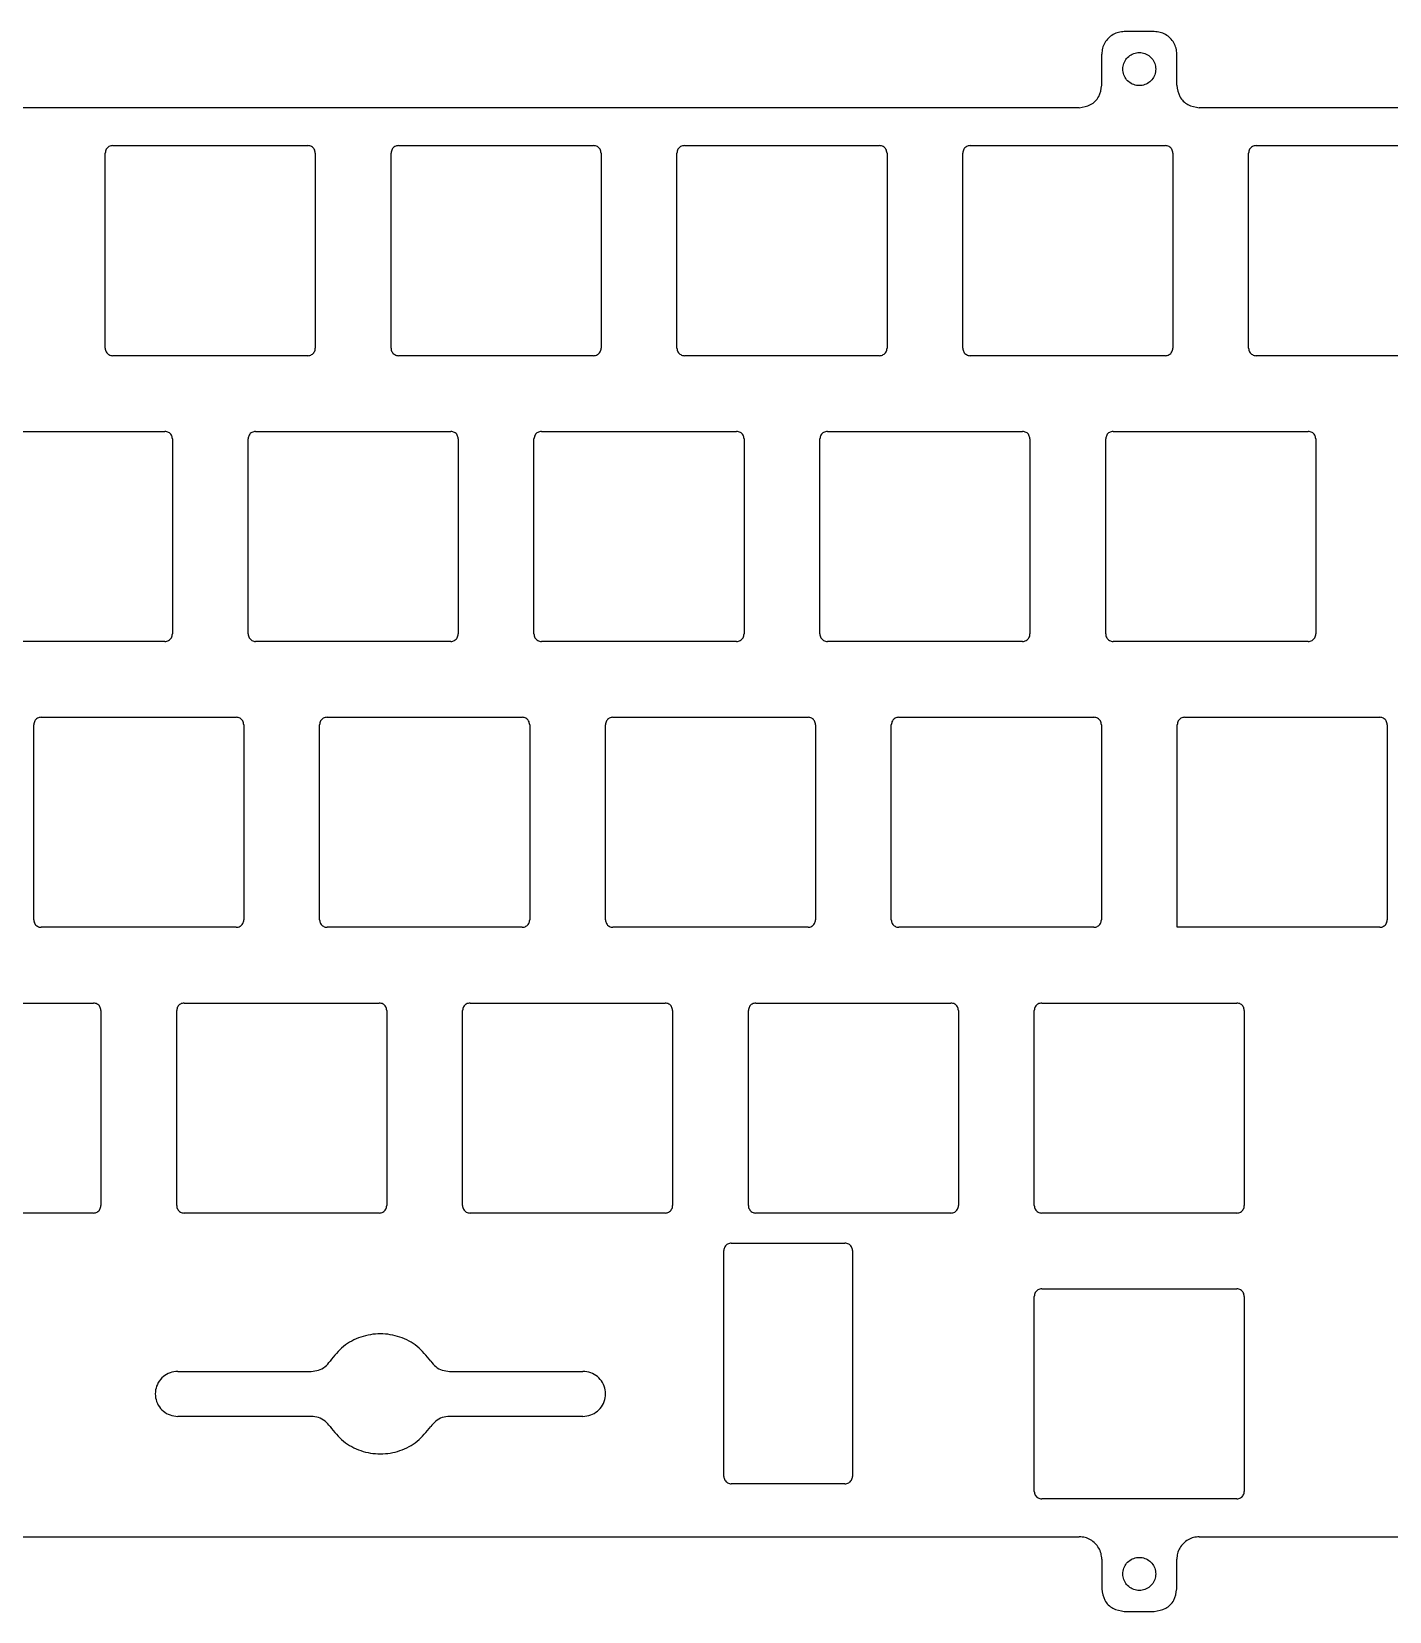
# Model space of a CAD drawing. Extents: x 0 to 305, y -146 to 105.
# Drawn here: x 150.2 to 240.6, y 0.1 to 105.4 of the extents above; entities that cross this region are included whole.
import ezdxf

# ---------------------------------------------------------------- set-up
doc = ezdxf.new("R2010")
doc.units = 0
doc.layers.add('Facebinder', color=7, linetype='CONTINUOUS')

msp = doc.modelspace()

# ---------------------------------------------------------------- linework, layer by layer
at = {"layer": 'Facebinder', "color": 7}
for points in [[(224.970633, 105.433871), (222.970635, 105.433871)], [(221.470633, 101.858848), (221.470633, 103.933869)], [(226.470633, 101.858848), (226.470633, 103.933869)], [(219.970634, 100.358873), (85.095164, 100.358873)], [(291.407626, 100.358873), (227.970632, 100.358873)], [(155.056649, 84.333169), (155.056649, 97.333865)], [(155.556648, 97.833848), (168.557645, 97.833848)], [(169.057647, 97.333865), (169.057647, 84.333169)], [(174.106645, 84.333169), (174.106645, 97.333865)], [(174.606644, 97.833848), (187.607641, 97.833848)], [(188.107643, 97.333865), (188.107643, 84.333169)], [(193.15664, 84.333169), (193.15664, 97.333865)], [(193.656639, 97.833848), (206.657637, 97.833848)], [(207.157638, 97.333865), (207.157638, 84.333169)], [(212.206636, 84.333169), (212.206636, 97.333865)], [(212.706635, 97.833848), (225.707633, 97.833848)], [(226.207634, 97.333865), (226.207634, 84.333169)], [(231.256632, 84.333169), (231.256632, 97.333865)], [(231.756631, 97.833848), (244.757628, 97.833848)], [(168.557645, 83.83316), (155.556648, 83.83316)], [(187.607641, 83.83316), (174.606644, 83.83316)], [(206.657637, 83.83316), (193.656639, 83.83316)], [(225.707633, 83.83316), (212.706635, 83.83316)], [(244.757628, 83.83316), (231.756631, 83.83316)], [(146.03165, 78.783853), (159.032648, 78.783853)], [(159.532649, 78.28387), (159.532649, 65.283174)], [(164.581647, 65.283174), (164.581647, 78.28387)], [(165.081646, 78.783853), (178.082643, 78.783853)], [(178.582645, 78.28387), (178.582645, 65.283174)], [(183.631642, 65.283174), (183.631642, 78.28387)], [(184.131641, 78.783853), (197.132639, 78.783853)], [(197.632641, 78.28387), (197.632641, 65.283174)], [(202.681638, 65.283174), (202.681638, 78.28387)], [(203.181637, 78.783853), (216.182635, 78.783853)], [(216.682636, 78.28387), (216.682636, 65.283174)], [(221.731634, 65.283174), (221.731634, 78.28387)], [(222.231633, 78.783853), (235.23263, 78.783853)], [(235.732632, 78.28387), (235.732632, 65.283174)], [(159.032648, 64.783164), (146.03165, 64.783164)], [(178.082643, 64.783164), (165.081646, 64.783164)], [(197.132639, 64.783164), (184.131641, 64.783164)], [(216.182635, 64.783164), (203.181637, 64.783164)], [(235.23263, 64.783164), (222.231633, 64.783164)], [(150.29465, 46.233178), (150.29465, 59.233874)], [(150.794649, 59.733857), (163.793646, 59.733857)], [(164.293648, 59.233874), (164.293648, 46.233178)], [(169.344646, 46.233178), (169.344646, 59.233874)], [(169.844645, 59.733857), (182.843642, 59.733857)], [(183.343644, 59.233874), (183.343644, 46.233178)], [(188.394641, 46.233178), (188.394641, 59.233874)], [(188.89464, 59.733857), (201.893638, 59.733857)], [(202.393639, 59.233874), (202.393639, 46.233178)], [(207.444637, 46.233178), (207.444637, 59.233874)], [(207.944636, 59.733857), (220.943633, 59.733857)], [(221.443635, 59.233874), (221.443635, 46.233178)], [(239.993629, 45.733169), (226.494633, 45.733169), (226.494633, 59.233874)], [(226.994632, 59.733857), (239.993629, 59.733857)], [(240.493631, 59.233874), (240.493631, 46.233178)], [(163.793646, 45.733169), (150.794649, 45.733169)], [(182.843642, 45.733169), (169.844645, 45.733169)], [(201.893638, 45.733169), (188.89464, 45.733169)], [(220.943633, 45.733169), (207.944636, 45.733169)], [(141.269651, 40.683861), (154.268648, 40.683861)], [(154.76865, 40.183878), (154.76865, 27.183077)], [(159.819648, 27.183077), (159.819648, 40.183878)], [(160.319647, 40.683861), (173.318644, 40.683861)], [(173.818646, 40.183878), (173.818646, 27.183077)], [(178.869644, 27.183077), (178.869644, 40.183878)], [(179.369642, 40.683861), (192.36864, 40.683861)], [(192.868641, 40.183878), (192.868641, 27.183077)], [(197.919639, 27.183077), (197.919639, 40.183878)], [(198.419638, 40.683861), (211.418636, 40.683861)], [(211.918637, 40.183878), (211.918637, 27.183077)], [(216.969635, 27.183077), (216.969635, 40.183878)], [(217.469634, 40.683861), (230.468631, 40.683861)], [(230.968633, 40.183878), (230.968633, 27.183077)], [(154.268648, 26.683067), (141.269651, 26.683067)], [(173.318644, 26.683067), (160.319647, 26.683067)], [(192.36864, 26.683067), (179.369642, 26.683067)], [(211.418636, 26.683067), (198.419638, 26.683067)], [(230.468631, 26.683067), (217.469634, 26.683067)], [(196.78264, 24.683267), (204.357638, 24.683267)], [(196.282639, 9.133179), (196.282639, 24.183284)], [(204.857637, 24.183284), (204.857637, 9.133179)], [(216.969635, 8.133187), (216.969635, 21.133883)], [(217.469634, 21.633866), (230.468631, 21.633866)], [(230.968633, 21.133883), (230.968633, 8.133187)], [(159.894647, 16.133179), (168.785645, 16.133179)], [(178.004644, 16.133179), (186.894642, 16.133179)], [(168.785645, 13.133176), (159.894647, 13.133176)], [(186.894642, 13.133176), (178.004644, 13.133176)], [(204.357638, 8.63317), (196.78264, 8.63317)], [(230.468631, 7.633177), (217.469634, 7.633177)], [(85.095164, 5.10818), (219.970634, 5.10818)], [(227.970632, 5.10818), (291.407626, 5.10818)], [(221.470633, 3.608178), (221.470633, 1.633169)], [(226.470633, 1.633169), (226.470633, 3.608178)], [(222.970635, 0.133194), (224.970633, 0.133194)]]:
    msp.add_lwpolyline(points, dxfattribs=at)
for points in [[(225.070632, 102.93385)], [(225.070632, 2.633188)]]:
    msp.add_lwpolyline(points, close=True, dxfattribs=at)
for points, knots in [([(222.970635, 105.433871), (222.839365, 105.423872), (222.577911, 105.403956), (222.212149, 105.246568), (221.897386, 105.007118), (221.657936, 104.692355), (221.500548, 104.326593), (221.480632, 104.065139), (221.470633, 103.933869)], [0, 0, 0, 0, 0.392663, 0.782077, 1.17474, 1.567403, 1.956816, 2.349479, 2.349479, 2.349479, 2.349479]), ([(226.470633, 103.933869), (226.460633, 104.065139), (226.440718, 104.326592), (226.28333, 104.692355), (226.04388, 105.007117), (225.729119, 105.246567), (225.363357, 105.403955), (225.101903, 105.423871), (224.970633, 105.433871)], [0, 0, 0, 0, 0.392663, 0.782076, 1.174738, 1.567401, 1.956814, 2.349477, 2.349477, 2.349477, 2.349477]), ([(225.070632, 102.93385), (225.057544, 103.062503), (225.031556, 103.317967), (224.829126, 103.65562), (224.53263, 103.906671), (224.165422, 104.039826), (223.775759, 104.039826), (223.409063, 103.906671), (223.110524, 103.65562), (222.915689, 103.317967), (222.847943, 102.93385), (222.915689, 102.549733), (223.110524, 102.21208), (223.409063, 101.961029), (223.775759, 101.827874), (224.165422, 101.827874), (224.53263, 101.961029), (224.829126, 102.21208), (225.031556, 102.549733), (225.057544, 102.805197), (225.070632, 102.93385)], [0, 0, 0, 0, 0.38398, 0.762462, 1.146442, 1.530422, 1.908904, 2.292884, 2.676864, 3.055346, 3.439326, 3.823306, 4.201788, 4.585768, 4.969748, 5.34823, 5.73221, 6.11619, 6.494671, 6.878652, 6.878652, 6.878652, 6.878652]), ([(219.970634, 100.358873), (220.23347, 100.400129), (220.751346, 100.48142), (221.348074, 101.078138), (221.429372, 101.596013), (221.470633, 101.858848)], [0, 0, 0, 0, 0.78428, 1.5453, 2.32958, 2.32958, 2.32958, 2.32958]), ([(226.470633, 101.858848), (226.511894, 101.596013), (226.593192, 101.078138), (227.18992, 100.48142), (227.707796, 100.400129), (227.970632, 100.358873)], [0, 0, 0, 0, 0.78428, 1.5453, 2.32958, 2.32958, 2.32958, 2.32958]), ([(155.556648, 97.833848), (155.469037, 97.820096), (155.296414, 97.793), (155.097506, 97.594098), (155.070404, 97.421476), (155.056649, 97.333865)], [0, 0, 0, 0, 0.261424, 0.515094, 0.776517, 0.776517, 0.776517, 0.776517]), ([(169.057647, 97.333865), (169.043892, 97.421476), (169.01679, 97.594099), (168.817881, 97.793001), (168.645257, 97.820097), (168.557645, 97.833848)], [0, 0, 0, 0, 0.261424, 0.515095, 0.77652, 0.77652, 0.77652, 0.77652]), ([(174.606644, 97.833848), (174.519033, 97.820096), (174.346409, 97.793), (174.147501, 97.594098), (174.1204, 97.421476), (174.106645, 97.333865)], [0, 0, 0, 0, 0.261424, 0.515094, 0.776517, 0.776517, 0.776517, 0.776517]), ([(188.107643, 97.333865), (188.093888, 97.421476), (188.066786, 97.594099), (187.867876, 97.793001), (187.695252, 97.820097), (187.607641, 97.833848)], [0, 0, 0, 0, 0.261424, 0.515095, 0.77652, 0.77652, 0.77652, 0.77652]), ([(193.656639, 97.833848), (193.569028, 97.820096), (193.396405, 97.793), (193.197497, 97.594098), (193.170395, 97.421476), (193.15664, 97.333865)], [0, 0, 0, 0, 0.261424, 0.515094, 0.776517, 0.776517, 0.776517, 0.776517]), ([(207.157638, 97.333865), (207.143883, 97.421476), (207.116781, 97.594099), (206.917872, 97.793001), (206.745248, 97.820097), (206.657637, 97.833848)], [0, 0, 0, 0, 0.261424, 0.515095, 0.77652, 0.77652, 0.77652, 0.77652]), ([(212.706635, 97.833848), (212.619024, 97.820096), (212.446401, 97.793), (212.247493, 97.594098), (212.220391, 97.421476), (212.206636, 97.333865)], [0, 0, 0, 0, 0.261424, 0.515094, 0.776517, 0.776517, 0.776517, 0.776517]), ([(226.207634, 97.333865), (226.193879, 97.421476), (226.166777, 97.594099), (225.967868, 97.793001), (225.795244, 97.820097), (225.707633, 97.833848)], [0, 0, 0, 0, 0.261424, 0.515095, 0.77652, 0.77652, 0.77652, 0.77652]), ([(231.756631, 97.833848), (231.66902, 97.820096), (231.496396, 97.793), (231.297489, 97.594098), (231.270387, 97.421476), (231.256632, 97.333865)], [0, 0, 0, 0, 0.261424, 0.515094, 0.776517, 0.776517, 0.776517, 0.776517]), ([(155.056649, 84.333169), (155.059981, 84.289412), (155.066618, 84.20226), (155.11908, 84.080337), (155.198896, 83.975415), (155.303817, 83.895596), (155.425739, 83.843132), (155.512891, 83.836493), (155.556648, 83.83316)], [0, 0, 0, 0, 0.130889, 0.260694, 0.391583, 0.522472, 0.652278, 0.783167, 0.783167, 0.783167, 0.783167]), ([(168.557645, 83.83316), (168.601403, 83.836493), (168.688555, 83.843132), (168.810477, 83.895595), (168.915399, 83.975414), (168.995216, 84.080337), (169.047677, 84.20226), (169.054315, 84.289412), (169.057647, 84.333169)], [0, 0, 0, 0, 0.130889, 0.260695, 0.391585, 0.522474, 0.65228, 0.783169, 0.783169, 0.783169, 0.783169]), ([(174.106645, 84.333169), (174.109977, 84.289412), (174.116614, 84.20226), (174.169076, 84.080337), (174.248892, 83.975415), (174.353813, 83.895596), (174.475734, 83.843132), (174.562886, 83.836493), (174.606644, 83.83316)], [0, 0, 0, 0, 0.130889, 0.260694, 0.391583, 0.522472, 0.652278, 0.783167, 0.783167, 0.783167, 0.783167]), ([(187.607641, 83.83316), (187.651398, 83.836493), (187.738551, 83.843132), (187.860473, 83.895595), (187.965395, 83.975414), (188.045211, 84.080337), (188.097673, 84.20226), (188.10431, 84.289412), (188.107643, 84.333169)], [0, 0, 0, 0, 0.130889, 0.260695, 0.391585, 0.522474, 0.65228, 0.783169, 0.783169, 0.783169, 0.783169]), ([(193.15664, 84.333169), (193.159973, 84.289412), (193.16661, 84.20226), (193.219071, 84.080337), (193.298887, 83.975415), (193.403809, 83.895596), (193.52573, 83.843132), (193.612882, 83.836493), (193.656639, 83.83316)], [0, 0, 0, 0, 0.130889, 0.260694, 0.391583, 0.522472, 0.652278, 0.783167, 0.783167, 0.783167, 0.783167]), ([(206.657637, 83.83316), (206.701394, 83.836493), (206.788546, 83.843132), (206.910469, 83.895595), (207.01539, 83.975414), (207.095207, 84.080337), (207.147669, 84.20226), (207.154306, 84.289412), (207.157638, 84.333169)], [0, 0, 0, 0, 0.130889, 0.260695, 0.391585, 0.522474, 0.65228, 0.783169, 0.783169, 0.783169, 0.783169]), ([(212.206636, 84.333169), (212.209968, 84.289412), (212.216606, 84.20226), (212.269067, 84.080337), (212.348883, 83.975415), (212.453804, 83.895596), (212.575726, 83.843132), (212.662878, 83.836493), (212.706635, 83.83316)], [0, 0, 0, 0, 0.130889, 0.260694, 0.391583, 0.522472, 0.652278, 0.783167, 0.783167, 0.783167, 0.783167]), ([(225.707633, 83.83316), (225.75139, 83.836493), (225.838542, 83.843132), (225.960464, 83.895595), (226.065386, 83.975414), (226.145203, 84.080337), (226.197665, 84.20226), (226.204302, 84.289412), (226.207634, 84.333169)], [0, 0, 0, 0, 0.130889, 0.260695, 0.391585, 0.522474, 0.65228, 0.783169, 0.783169, 0.783169, 0.783169]), ([(231.256632, 84.333169), (231.259964, 84.289412), (231.266601, 84.20226), (231.319063, 84.080337), (231.398879, 83.975415), (231.5038, 83.895596), (231.625721, 83.843132), (231.712874, 83.836493), (231.756631, 83.83316)], [0, 0, 0, 0, 0.130889, 0.260694, 0.391583, 0.522472, 0.652278, 0.783167, 0.783167, 0.783167, 0.783167]), ([(159.532649, 78.28387), (159.518894, 78.37148), (159.491792, 78.544103), (159.292883, 78.743005), (159.120259, 78.770101), (159.032648, 78.783853)], [0, 0, 0, 0, 0.261424, 0.515095, 0.77652, 0.77652, 0.77652, 0.77652]), ([(165.081646, 78.783853), (164.994035, 78.770101), (164.821412, 78.743004), (164.622504, 78.544103), (164.595402, 78.37148), (164.581647, 78.28387)], [0, 0, 0, 0, 0.261424, 0.515094, 0.776517, 0.776517, 0.776517, 0.776517]), ([(178.582645, 78.28387), (178.56889, 78.37148), (178.541788, 78.544103), (178.342879, 78.743005), (178.170255, 78.770101), (178.082643, 78.783853)], [0, 0, 0, 0, 0.261424, 0.515095, 0.77652, 0.77652, 0.77652, 0.77652]), ([(184.131641, 78.783853), (184.044031, 78.770101), (183.871407, 78.743004), (183.672499, 78.544103), (183.645397, 78.37148), (183.631642, 78.28387)], [0, 0, 0, 0, 0.261424, 0.515094, 0.776517, 0.776517, 0.776517, 0.776517]), ([(197.632641, 78.28387), (197.618886, 78.37148), (197.591783, 78.544103), (197.392874, 78.743005), (197.22025, 78.770101), (197.132639, 78.783853)], [0, 0, 0, 0, 0.261424, 0.515095, 0.77652, 0.77652, 0.77652, 0.77652]), ([(203.181637, 78.783853), (203.094026, 78.770101), (202.921403, 78.743004), (202.722495, 78.544103), (202.695393, 78.37148), (202.681638, 78.28387)], [0, 0, 0, 0, 0.261424, 0.515094, 0.776517, 0.776517, 0.776517, 0.776517]), ([(216.682636, 78.28387), (216.668881, 78.37148), (216.641779, 78.544103), (216.44287, 78.743005), (216.270246, 78.770101), (216.182635, 78.783853)], [0, 0, 0, 0, 0.261424, 0.515095, 0.77652, 0.77652, 0.77652, 0.77652]), ([(222.231633, 78.783853), (222.144022, 78.770101), (221.971399, 78.743004), (221.772491, 78.544103), (221.745389, 78.37148), (221.731634, 78.28387)], [0, 0, 0, 0, 0.261424, 0.515094, 0.776517, 0.776517, 0.776517, 0.776517]), ([(235.732632, 78.28387), (235.718877, 78.37148), (235.691775, 78.544103), (235.492866, 78.743005), (235.320242, 78.770101), (235.23263, 78.783853)], [0, 0, 0, 0, 0.261424, 0.515095, 0.77652, 0.77652, 0.77652, 0.77652]), ([(159.032648, 64.783164), (159.076405, 64.786497), (159.163557, 64.793136), (159.285479, 64.8456), (159.390401, 64.925418), (159.470218, 65.030341), (159.52268, 65.152264), (159.529317, 65.239416), (159.532649, 65.283174)], [0, 0, 0, 0, 0.130889, 0.260695, 0.391585, 0.522474, 0.65228, 0.783169, 0.783169, 0.783169, 0.783169]), ([(164.581647, 65.283174), (164.584979, 65.239417), (164.591616, 65.152264), (164.644078, 65.030342), (164.723894, 64.925419), (164.828815, 64.845601), (164.950737, 64.793137), (165.037889, 64.786498), (165.081646, 64.783164)], [0, 0, 0, 0, 0.130889, 0.260694, 0.391583, 0.522472, 0.652278, 0.783167, 0.783167, 0.783167, 0.783167]), ([(178.082643, 64.783164), (178.126401, 64.786497), (178.213553, 64.793136), (178.335475, 64.8456), (178.440397, 64.925418), (178.520214, 65.030341), (178.572675, 65.152264), (178.579312, 65.239416), (178.582645, 65.283174)], [0, 0, 0, 0, 0.130889, 0.260695, 0.391585, 0.522474, 0.65228, 0.783169, 0.783169, 0.783169, 0.783169]), ([(183.631642, 65.283174), (183.634975, 65.239417), (183.641612, 65.152264), (183.694073, 65.030342), (183.77389, 64.925419), (183.878811, 64.845601), (184.000732, 64.793137), (184.087884, 64.786498), (184.131641, 64.783164)], [0, 0, 0, 0, 0.130889, 0.260694, 0.391583, 0.522472, 0.652278, 0.783167, 0.783167, 0.783167, 0.783167]), ([(197.132639, 64.783164), (197.176396, 64.786497), (197.263549, 64.793136), (197.385471, 64.8456), (197.490392, 64.925418), (197.570209, 65.030341), (197.622671, 65.152264), (197.629308, 65.239416), (197.632641, 65.283174)], [0, 0, 0, 0, 0.130889, 0.260695, 0.391585, 0.522474, 0.65228, 0.783169, 0.783169, 0.783169, 0.783169]), ([(202.681638, 65.283174), (202.684971, 65.239417), (202.691608, 65.152264), (202.744069, 65.030342), (202.823885, 64.925419), (202.928806, 64.845601), (203.050728, 64.793137), (203.13788, 64.786498), (203.181637, 64.783164)], [0, 0, 0, 0, 0.130889, 0.260694, 0.391583, 0.522472, 0.652278, 0.783167, 0.783167, 0.783167, 0.783167]), ([(216.182635, 64.783164), (216.226392, 64.786497), (216.313544, 64.793136), (216.435467, 64.8456), (216.540388, 64.925418), (216.620205, 65.030341), (216.672667, 65.152264), (216.679304, 65.239416), (216.682636, 65.283174)], [0, 0, 0, 0, 0.130889, 0.260695, 0.391585, 0.522474, 0.65228, 0.783169, 0.783169, 0.783169, 0.783169]), ([(221.731634, 65.283174), (221.734966, 65.239417), (221.741603, 65.152264), (221.794065, 65.030342), (221.873881, 64.925419), (221.978802, 64.845601), (222.100724, 64.793137), (222.187876, 64.786498), (222.231633, 64.783164)], [0, 0, 0, 0, 0.130889, 0.260694, 0.391583, 0.522472, 0.652278, 0.783167, 0.783167, 0.783167, 0.783167]), ([(235.23263, 64.783164), (235.276388, 64.786497), (235.36354, 64.793136), (235.485462, 64.8456), (235.590384, 64.925418), (235.670201, 65.030341), (235.722662, 65.152264), (235.7293, 65.239416), (235.732632, 65.283174)], [0, 0, 0, 0, 0.130889, 0.260695, 0.391585, 0.522474, 0.65228, 0.783169, 0.783169, 0.783169, 0.783169]), ([(150.794649, 59.733857), (150.707038, 59.720105), (150.534415, 59.693009), (150.335507, 59.494107), (150.308405, 59.321484), (150.29465, 59.233874)], [0, 0, 0, 0, 0.261424, 0.515094, 0.776517, 0.776517, 0.776517, 0.776517]), ([(164.293648, 59.233874), (164.279893, 59.321485), (164.252791, 59.494108), (164.053882, 59.69301), (163.881258, 59.720105), (163.793646, 59.733857)], [0, 0, 0, 0, 0.261424, 0.515095, 0.77652, 0.77652, 0.77652, 0.77652]), ([(169.844645, 59.733857), (169.757034, 59.720105), (169.584411, 59.693009), (169.385503, 59.494107), (169.358401, 59.321484), (169.344646, 59.233874)], [0, 0, 0, 0, 0.261424, 0.515094, 0.776517, 0.776517, 0.776517, 0.776517]), ([(183.343644, 59.233874), (183.329889, 59.321485), (183.302787, 59.494108), (183.103877, 59.69301), (182.931253, 59.720105), (182.843642, 59.733857)], [0, 0, 0, 0, 0.261424, 0.515095, 0.77652, 0.77652, 0.77652, 0.77652]), ([(188.89464, 59.733857), (188.80703, 59.720105), (188.634406, 59.693009), (188.435498, 59.494107), (188.408396, 59.321484), (188.394641, 59.233874)], [0, 0, 0, 0, 0.261424, 0.515094, 0.776517, 0.776517, 0.776517, 0.776517]), ([(202.393639, 59.233874), (202.379884, 59.321485), (202.352782, 59.494108), (202.153873, 59.69301), (201.981249, 59.720105), (201.893638, 59.733857)], [0, 0, 0, 0, 0.261424, 0.515095, 0.77652, 0.77652, 0.77652, 0.77652]), ([(207.944636, 59.733857), (207.857025, 59.720105), (207.684402, 59.693009), (207.485494, 59.494107), (207.458392, 59.321484), (207.444637, 59.233874)], [0, 0, 0, 0, 0.261424, 0.515094, 0.776517, 0.776517, 0.776517, 0.776517]), ([(221.443635, 59.233874), (221.42988, 59.321485), (221.402778, 59.494108), (221.203869, 59.69301), (221.031245, 59.720105), (220.943633, 59.733857)], [0, 0, 0, 0, 0.261424, 0.515095, 0.77652, 0.77652, 0.77652, 0.77652]), ([(226.994632, 59.733857), (226.907021, 59.720105), (226.734398, 59.693009), (226.53549, 59.494107), (226.508388, 59.321484), (226.494633, 59.233874)], [0, 0, 0, 0, 0.261424, 0.515094, 0.776517, 0.776517, 0.776517, 0.776517]), ([(240.493631, 59.233874), (240.479876, 59.321485), (240.452774, 59.494108), (240.253864, 59.69301), (240.08124, 59.720105), (239.993629, 59.733857)], [0, 0, 0, 0, 0.261424, 0.515095, 0.77652, 0.77652, 0.77652, 0.77652]), ([(150.29465, 46.233178), (150.297982, 46.189421), (150.30462, 46.102269), (150.357081, 45.980346), (150.436897, 45.875423), (150.541818, 45.795605), (150.66374, 45.743141), (150.750892, 45.736502), (150.794649, 45.733169)], [0, 0, 0, 0, 0.130889, 0.260694, 0.391583, 0.522472, 0.652278, 0.783167, 0.783167, 0.783167, 0.783167]), ([(163.793646, 45.733169), (163.837404, 45.736502), (163.924556, 45.74314), (164.046478, 45.795604), (164.1514, 45.875422), (164.231217, 45.980345), (164.283678, 46.102268), (164.290315, 46.189421), (164.293648, 46.233178)], [0, 0, 0, 0, 0.130889, 0.260695, 0.391585, 0.522474, 0.65228, 0.783169, 0.783169, 0.783169, 0.783169]), ([(169.344646, 46.233178), (169.347978, 46.189421), (169.354615, 46.102269), (169.407077, 45.980346), (169.486893, 45.875423), (169.591814, 45.795605), (169.713736, 45.743141), (169.800888, 45.736502), (169.844645, 45.733169)], [0, 0, 0, 0, 0.130889, 0.260694, 0.391583, 0.522472, 0.652278, 0.783167, 0.783167, 0.783167, 0.783167]), ([(182.843642, 45.733169), (182.887399, 45.736502), (182.974552, 45.74314), (183.096474, 45.795604), (183.201396, 45.875422), (183.281212, 45.980345), (183.333674, 46.102268), (183.340311, 46.189421), (183.343644, 46.233178)], [0, 0, 0, 0, 0.130889, 0.260695, 0.391585, 0.522474, 0.65228, 0.783169, 0.783169, 0.783169, 0.783169]), ([(188.394641, 46.233178), (188.397974, 46.189421), (188.404611, 46.102269), (188.457072, 45.980346), (188.536889, 45.875423), (188.64181, 45.795605), (188.763731, 45.743141), (188.850883, 45.736502), (188.89464, 45.733169)], [0, 0, 0, 0, 0.130889, 0.260694, 0.391583, 0.522472, 0.652278, 0.783167, 0.783167, 0.783167, 0.783167]), ([(201.893638, 45.733169), (201.937395, 45.736502), (202.024547, 45.74314), (202.14647, 45.795604), (202.251391, 45.875422), (202.331208, 45.980345), (202.38367, 46.102268), (202.390307, 46.189421), (202.393639, 46.233178)], [0, 0, 0, 0, 0.130889, 0.260695, 0.391585, 0.522474, 0.65228, 0.783169, 0.783169, 0.783169, 0.783169]), ([(207.444637, 46.233178), (207.44797, 46.189421), (207.454607, 46.102269), (207.507068, 45.980346), (207.586884, 45.875423), (207.691805, 45.795605), (207.813727, 45.743141), (207.900879, 45.736502), (207.944636, 45.733169)], [0, 0, 0, 0, 0.130889, 0.260694, 0.391583, 0.522472, 0.652278, 0.783167, 0.783167, 0.783167, 0.783167]), ([(220.943633, 45.733169), (220.987391, 45.736502), (221.074543, 45.74314), (221.196465, 45.795604), (221.301387, 45.875422), (221.381204, 45.980345), (221.433665, 46.102268), (221.440303, 46.189421), (221.443635, 46.233178)], [0, 0, 0, 0, 0.130889, 0.260695, 0.391585, 0.522474, 0.65228, 0.783169, 0.783169, 0.783169, 0.783169]), ([(239.993629, 45.733169), (240.037386, 45.736502), (240.124539, 45.74314), (240.246461, 45.795604), (240.351383, 45.875422), (240.431199, 45.980345), (240.483661, 46.102268), (240.490298, 46.189421), (240.493631, 46.233178)], [0, 0, 0, 0, 0.130889, 0.260695, 0.391585, 0.522474, 0.65228, 0.783169, 0.783169, 0.783169, 0.783169]), ([(154.76865, 40.183878), (154.754895, 40.271489), (154.727793, 40.444112), (154.528884, 40.643014), (154.35626, 40.67011), (154.268648, 40.683861)], [0, 0, 0, 0, 0.261424, 0.515095, 0.77652, 0.77652, 0.77652, 0.77652]), ([(160.319647, 40.683861), (160.232036, 40.670109), (160.059413, 40.643013), (159.860505, 40.444111), (159.833403, 40.271489), (159.819648, 40.183878)], [0, 0, 0, 0, 0.261424, 0.515094, 0.776517, 0.776517, 0.776517, 0.776517]), ([(173.818646, 40.183878), (173.804891, 40.271489), (173.777789, 40.444112), (173.578879, 40.643014), (173.406255, 40.67011), (173.318644, 40.683861)], [0, 0, 0, 0, 0.261424, 0.515095, 0.77652, 0.77652, 0.77652, 0.77652]), ([(179.369642, 40.683861), (179.282032, 40.670109), (179.109408, 40.643013), (178.9105, 40.444111), (178.883399, 40.271489), (178.869644, 40.183878)], [0, 0, 0, 0, 0.261424, 0.515094, 0.776517, 0.776517, 0.776517, 0.776517]), ([(192.868641, 40.183878), (192.854886, 40.271489), (192.827784, 40.444112), (192.628875, 40.643014), (192.456251, 40.67011), (192.36864, 40.683861)], [0, 0, 0, 0, 0.261424, 0.515095, 0.77652, 0.77652, 0.77652, 0.77652]), ([(198.419638, 40.683861), (198.332027, 40.670109), (198.159404, 40.643013), (197.960496, 40.444111), (197.933394, 40.271489), (197.919639, 40.183878)], [0, 0, 0, 0, 0.261424, 0.515094, 0.776517, 0.776517, 0.776517, 0.776517]), ([(211.918637, 40.183878), (211.904882, 40.271489), (211.87778, 40.444112), (211.678871, 40.643014), (211.506247, 40.67011), (211.418636, 40.683861)], [0, 0, 0, 0, 0.261424, 0.515095, 0.77652, 0.77652, 0.77652, 0.77652]), ([(217.469634, 40.683861), (217.382023, 40.670109), (217.2094, 40.643013), (217.010492, 40.444111), (216.98339, 40.271489), (216.969635, 40.183878)], [0, 0, 0, 0, 0.261424, 0.515094, 0.776517, 0.776517, 0.776517, 0.776517]), ([(230.968633, 40.183878), (230.954878, 40.271489), (230.927776, 40.444112), (230.728867, 40.643014), (230.556243, 40.67011), (230.468631, 40.683861)], [0, 0, 0, 0, 0.261424, 0.515095, 0.77652, 0.77652, 0.77652, 0.77652]), ([(154.268648, 26.683067), (154.312406, 26.6864), (154.399558, 26.693039), (154.52148, 26.745502), (154.626402, 26.825321), (154.706219, 26.930244), (154.75868, 27.052167), (154.765318, 27.139319), (154.76865, 27.183077)], [0, 0, 0, 0, 0.130889, 0.260695, 0.391585, 0.522474, 0.65228, 0.783169, 0.783169, 0.783169, 0.783169]), ([(159.819648, 27.183077), (159.82298, 27.139319), (159.829617, 27.052167), (159.882079, 26.930244), (159.961895, 26.825322), (160.066816, 26.745503), (160.188738, 26.693039), (160.27589, 26.6864), (160.319647, 26.683067)], [0, 0, 0, 0, 0.130889, 0.260694, 0.391583, 0.522472, 0.652278, 0.783167, 0.783167, 0.783167, 0.783167]), ([(173.318644, 26.683067), (173.362401, 26.6864), (173.449554, 26.693039), (173.571476, 26.745502), (173.676398, 26.825321), (173.756214, 26.930244), (173.808676, 27.052167), (173.815313, 27.139319), (173.818646, 27.183077)], [0, 0, 0, 0, 0.130889, 0.260695, 0.391585, 0.522474, 0.65228, 0.783169, 0.783169, 0.783169, 0.783169]), ([(178.869644, 27.183077), (178.872976, 27.139319), (178.879613, 27.052167), (178.932074, 26.930244), (179.011891, 26.825322), (179.116812, 26.745503), (179.238733, 26.693039), (179.325885, 26.6864), (179.369642, 26.683067)], [0, 0, 0, 0, 0.130889, 0.260694, 0.391583, 0.522472, 0.652278, 0.783167, 0.783167, 0.783167, 0.783167]), ([(192.36864, 26.683067), (192.412397, 26.6864), (192.49955, 26.693039), (192.621472, 26.745502), (192.726393, 26.825321), (192.80621, 26.930244), (192.858672, 27.052167), (192.865309, 27.139319), (192.868641, 27.183077)], [0, 0, 0, 0, 0.130889, 0.260695, 0.391585, 0.522474, 0.65228, 0.783169, 0.783169, 0.783169, 0.783169]), ([(197.919639, 27.183077), (197.922972, 27.139319), (197.929609, 27.052167), (197.98207, 26.930244), (198.061886, 26.825322), (198.166807, 26.745503), (198.288729, 26.693039), (198.375881, 26.6864), (198.419638, 26.683067)], [0, 0, 0, 0, 0.130889, 0.260694, 0.391583, 0.522472, 0.652278, 0.783167, 0.783167, 0.783167, 0.783167]), ([(211.418636, 26.683067), (211.462393, 26.6864), (211.549545, 26.693039), (211.671467, 26.745502), (211.776389, 26.825321), (211.856206, 26.930244), (211.908668, 27.052167), (211.915305, 27.139319), (211.918637, 27.183077)], [0, 0, 0, 0, 0.130889, 0.260695, 0.391585, 0.522474, 0.65228, 0.783169, 0.783169, 0.783169, 0.783169]), ([(216.969635, 27.183077), (216.972967, 27.139319), (216.979605, 27.052167), (217.032066, 26.930244), (217.111882, 26.825322), (217.216803, 26.745503), (217.338725, 26.693039), (217.425877, 26.6864), (217.469634, 26.683067)], [0, 0, 0, 0, 0.130889, 0.260694, 0.391583, 0.522472, 0.652278, 0.783167, 0.783167, 0.783167, 0.783167]), ([(230.468631, 26.683067), (230.512389, 26.6864), (230.599541, 26.693039), (230.721463, 26.745502), (230.826385, 26.825321), (230.906202, 26.930244), (230.958663, 27.052167), (230.9653, 27.139319), (230.968633, 27.183077)], [0, 0, 0, 0, 0.130889, 0.260695, 0.391585, 0.522474, 0.65228, 0.783169, 0.783169, 0.783169, 0.783169]), ([(196.78264, 24.683267), (196.695029, 24.669516), (196.522405, 24.64242), (196.323496, 24.443518), (196.296394, 24.270895), (196.282639, 24.183284)], [0, 0, 0, 0, 0.261424, 0.515095, 0.77652, 0.77652, 0.77652, 0.77652]), ([(204.857637, 24.183284), (204.843882, 24.270895), (204.81678, 24.443517), (204.617872, 24.642419), (204.445249, 24.669515), (204.357638, 24.683267)], [0, 0, 0, 0, 0.261424, 0.515094, 0.776517, 0.776517, 0.776517, 0.776517]), ([(217.469634, 21.633866), (217.382023, 21.620114), (217.2094, 21.593017), (217.010492, 21.394116), (216.98339, 21.221493), (216.969635, 21.133883)], [0, 0, 0, 0, 0.261424, 0.515094, 0.776517, 0.776517, 0.776517, 0.776517]), ([(230.968633, 21.133883), (230.954878, 21.221493), (230.927776, 21.394116), (230.728867, 21.593018), (230.556243, 21.620114), (230.468631, 21.633866)], [0, 0, 0, 0, 0.261424, 0.515095, 0.77652, 0.77652, 0.77652, 0.77652]), ([(176.747207, 16.814984), (176.469181, 17.163397), (175.916737, 17.855703), (174.715683, 18.482049), (173.394659, 18.709223), (172.073633, 18.482059), (170.872574, 17.855723), (170.320124, 17.163421), (170.042095, 16.815011)], [0, 0, 0, 0, 1.324836, 2.632485, 3.95732, 5.282156, 6.589805, 7.91464, 7.91464, 7.91464, 7.91464]), ([(159.894647, 16.133179), (159.719274, 16.115258), (159.37104, 16.079671), (158.910843, 15.803567), (158.568698, 15.399323), (158.387236, 14.898672), (158.387236, 14.367683), (158.568698, 13.867031), (158.910843, 13.462788), (159.37104, 13.186684), (159.719274, 13.151097), (159.894647, 13.133176)], [0, 0, 0, 0, 0.523447, 1.039402, 1.562849, 2.086296, 2.602252, 3.125698, 3.649145, 4.165101, 4.688548, 4.688548, 4.688548, 4.688548]), ([(168.785645, 16.133179), (168.951491, 16.149644), (169.281033, 16.182359), (169.731431, 16.426626), (169.938598, 16.684987), (170.042857, 16.815011)], [0, 0, 0, 0, 0.496818, 0.98719, 1.484008, 1.484008, 1.484008, 1.484008]), ([(176.747437, 16.814984), (176.851698, 16.684964), (177.058866, 16.426611), (177.509262, 16.182354), (177.8388, 16.149642), (178.004644, 16.133179)], [0, 0, 0, 0, 0.496811, 0.987177, 1.483988, 1.483988, 1.483988, 1.483988]), ([(186.894642, 13.133176), (187.070014, 13.151097), (187.418249, 13.186684), (187.878446, 13.462788), (188.220591, 13.867031), (188.402053, 14.367683), (188.402053, 14.898672), (188.220591, 15.399323), (187.878446, 15.803567), (187.418249, 16.079671), (187.070014, 16.115258), (186.894642, 16.133179)], [0, 0, 0, 0, 0.523447, 1.039402, 1.562849, 2.086296, 2.602252, 3.125698, 3.649145, 4.165101, 4.688548, 4.688548, 4.688548, 4.688548]), ([(170.042857, 12.451371), (169.938596, 12.581391), (169.731427, 12.839745), (169.281029, 13.084002), (168.95149, 13.116713), (168.785645, 13.133176)], [0, 0, 0, 0, 0.496813, 0.987181, 1.483993, 1.483993, 1.483993, 1.483993]), ([(178.004644, 13.133176), (177.8388, 13.116713), (177.509262, 13.084001), (177.058866, 12.839744), (176.851698, 12.581391), (176.747437, 12.451371)], [0, 0, 0, 0, 0.496811, 0.987177, 1.483988, 1.483988, 1.483988, 1.483988]), ([(170.042095, 12.451344), (170.320124, 12.102934), (170.872574, 11.410632), (172.073633, 10.784296), (173.394659, 10.557132), (174.715683, 10.784306), (175.916737, 11.410652), (176.469181, 12.102958), (176.747207, 12.451371)], [0, 0, 0, 0, 1.324836, 2.632485, 3.95732, 5.282156, 6.589805, 7.91464, 7.91464, 7.91464, 7.91464]), ([(196.282639, 9.133179), (196.285971, 9.089422), (196.292608, 9.002269), (196.34507, 8.880346), (196.424887, 8.775423), (196.529808, 8.695605), (196.651731, 8.643141), (196.738883, 8.636503), (196.78264, 8.63317)], [0, 0, 0, 0, 0.130889, 0.260695, 0.391585, 0.522474, 0.65228, 0.783169, 0.783169, 0.783169, 0.783169]), ([(204.357638, 8.63317), (204.401395, 8.636503), (204.488547, 8.643142), (204.610469, 8.695606), (204.71539, 8.775424), (204.795206, 8.880347), (204.847668, 9.00227), (204.854305, 9.089422), (204.857637, 9.133179)], [0, 0, 0, 0, 0.130889, 0.260694, 0.391583, 0.522472, 0.652278, 0.783167, 0.783167, 0.783167, 0.783167]), ([(216.969635, 8.133187), (216.972967, 8.089429), (216.979605, 8.002277), (217.032066, 7.880355), (217.111882, 7.775432), (217.216803, 7.695613), (217.338725, 7.643149), (217.425877, 7.63651), (217.469634, 7.633177)], [0, 0, 0, 0, 0.130889, 0.260694, 0.391583, 0.522472, 0.652278, 0.783167, 0.783167, 0.783167, 0.783167]), ([(230.468631, 7.633177), (230.512389, 7.63651), (230.599541, 7.643149), (230.721463, 7.695612), (230.826385, 7.775431), (230.906202, 7.880354), (230.958663, 8.002277), (230.9653, 8.089429), (230.968633, 8.133187)], [0, 0, 0, 0, 0.130889, 0.260695, 0.391585, 0.522474, 0.65228, 0.783169, 0.783169, 0.783169, 0.783169]), ([(221.470633, 3.608178), (221.460634, 3.739448), (221.440718, 4.000901), (221.283331, 4.366663), (221.043881, 4.681426), (220.729119, 4.920876), (220.363357, 5.078264), (220.101904, 5.09818), (219.970634, 5.10818)], [0, 0, 0, 0, 0.392663, 0.782076, 1.174738, 1.567401, 1.956814, 2.349477, 2.349477, 2.349477, 2.349477]), ([(227.970632, 5.10818), (227.839362, 5.09818), (227.577908, 5.078264), (227.212146, 4.920876), (226.897385, 4.681426), (226.657935, 4.366663), (226.500547, 4.000901), (226.480632, 3.739448), (226.470633, 3.608178)], [0, 0, 0, 0, 0.392663, 0.782076, 1.174738, 1.567401, 1.956814, 2.349477, 2.349477, 2.349477, 2.349477]), ([(225.070632, 2.633188), (225.057544, 2.761841), (225.031556, 3.017305), (224.829126, 3.354958), (224.53263, 3.606009), (224.165422, 3.739164), (223.775759, 3.739164), (223.409063, 3.606009), (223.110524, 3.354958), (222.915689, 3.017305), (222.847943, 2.633188), (222.915689, 2.249072), (223.110524, 1.911418), (223.409063, 1.660367), (223.775759, 1.527213), (224.165422, 1.527213), (224.53263, 1.660367), (224.829126, 1.911418), (225.031556, 2.249072), (225.057544, 2.504535), (225.070632, 2.633188)], [0, 0, 0, 0, 0.38398, 0.762462, 1.146442, 1.530422, 1.908904, 2.292884, 2.676864, 3.055346, 3.439326, 3.823306, 4.201788, 4.585768, 4.969748, 5.34823, 5.73221, 6.11619, 6.494671, 6.878652, 6.878652, 6.878652, 6.878652]), ([(221.470633, 1.633169), (221.511894, 1.370334), (221.593193, 0.852458), (222.189922, 0.25574), (222.707799, 0.17445), (222.970635, 0.133194)], [0, 0, 0, 0, 0.784281, 1.545301, 2.329583, 2.329583, 2.329583, 2.329583]), ([(224.970633, 0.133194), (225.233469, 0.174451), (225.751345, 0.255741), (226.348073, 0.852459), (226.429371, 1.370334), (226.470633, 1.633169)], [0, 0, 0, 0, 0.78428, 1.5453, 2.32958, 2.32958, 2.32958, 2.32958])]:
    msp.add_open_spline(points, degree=3, knots=knots, dxfattribs=at)

doc.saveas('drawing.dxf')
